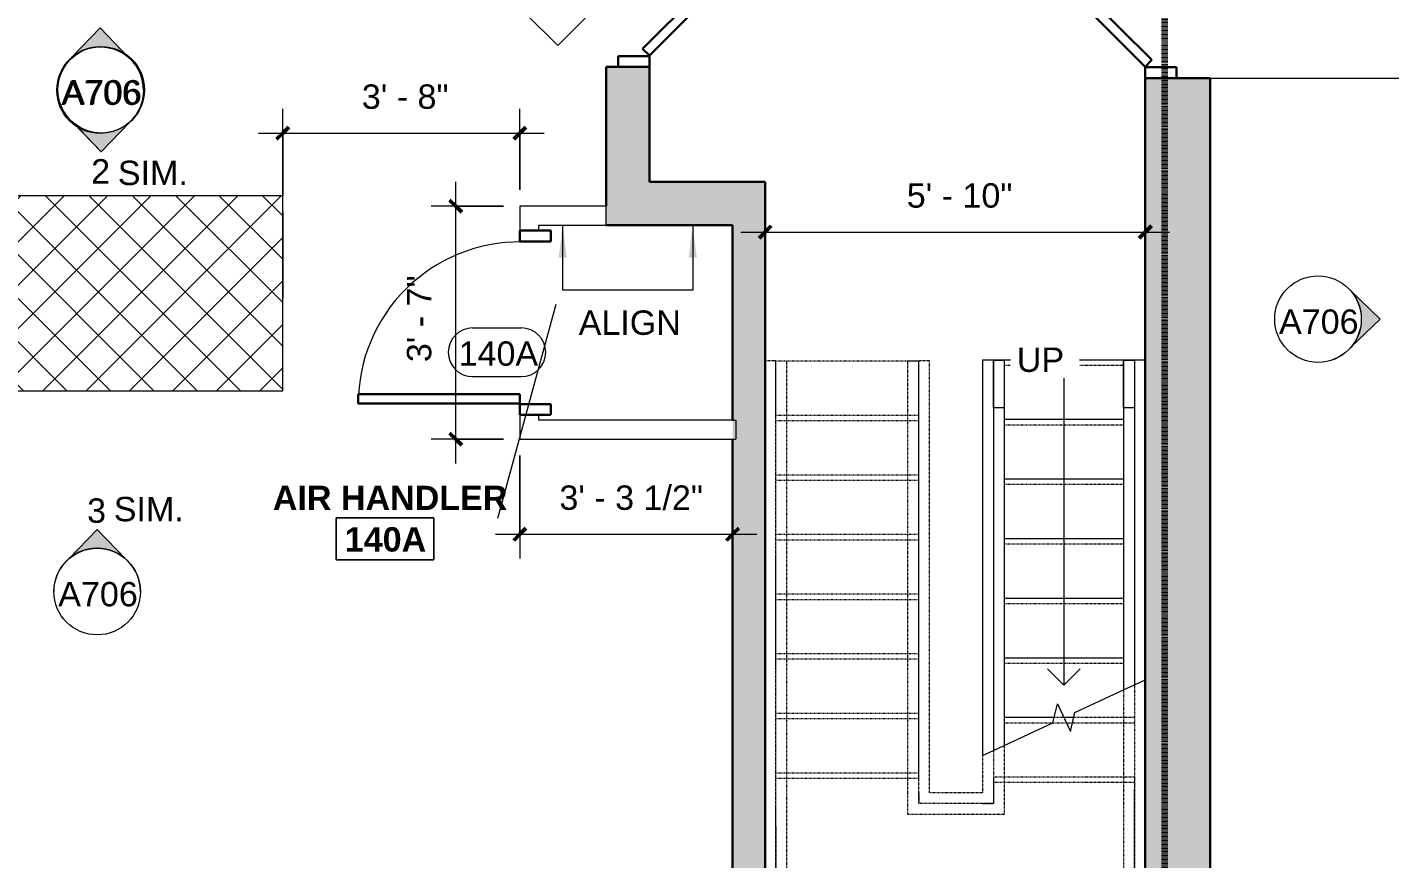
# Model space of a CAD drawing. Header units: inches. Extents: x -545 to 1083, y -2066 to -269.
# Drawn here: x 133.3 to 384.8, y -1885.9 to -1732.4 of the extents above; entities that cross this region are included whole.
import ezdxf

# ---------------------------------------------------------------- set-up
doc = ezdxf.new("R2010")
doc.units = ezdxf.units.IN
doc.header["$MEASUREMENT"] = 0
doc.linetypes.add('Dash', pattern=[0.25, 0.125, -0.125])
doc.linetypes.add('Overhead 1_16_', pattern=[0.101562, 0.0625, -0.039062])
for name, color, linetype, lineweight in [('A-ANNO-DIMS', 211, 'Continuous', 9), ('A-ANNO-DIMS-48', 211, 'Continuous', 9), ('A-ANNO-MATC', 214, 'Dash', 140), ('A-ANNO-NOTE', 131, 'Continuous', 9), ('A-AREA-IDEN', 2, 'Continuous', 9), ('A-DETL', 90, 'Continuous', 9), ('A-DOOR', 31, 'Continuous', 18), ('A-DOOR-FRAM', 31, 'Continuous', 30), ('A-DOOR-IDEN', 31, 'Continuous', 9), ('A-FLOR-HRAL', 11, 'Continuous', 9), ('A-WALL', 113, 'Continuous', 18), ('A-WALL-IDEN', 211, 'Continuous', 9), ('A-WALL-PATT', 111, 'Continuous', 18), ('G-ANNO-SYMB', 111, 'Continuous', 9), ('I-WALL', 2, 'Continuous', 18), ('Q-CASE', 31, 'Continuous', 9), ('S-STRS', 31, 'Continuous', 18), ('S-STRS-ANNO', 31, 'Continuous', 9), ('S-STRS-IDEN', 31, 'Continuous', 9), ('S-STRS-MBND', 31, 'Continuous', 18)]:
    doc.layers.add(name, color=color, linetype=linetype, lineweight=lineweight)
doc.styles.add('Arial', font='arial.ttf', dxfattribs={"height": 4.5})
doc.styles.add('Swis721 Lt BT', font='swissl.ttf', dxfattribs={"height": 4.5})
doc.styles.add('Swis721 Lt BT_2', font='swissl.ttf', dxfattribs={"height": 0.09375})
doc.styles.add('Swis721 Lt BT_B', font='', dxfattribs={"height": 4.5})
doc.styles.get('Swis721 Lt BT_B').set_extended_font_data('Swis721 Lt BT', bold=True)
doc.dimstyles.new('OTJ_-_3_32__Linear__1_2__Tolerance', dxfattribs={"dimscale": 12, "dimtxt": 4.748918, "dimasz": 0.1875, "dimexe": 0.375, "dimexo": 0.25, "dimgap": 0.25, "dimtad": 1, "dimdec": 1, "dimrnd": 0.5, "dimzin": 3, "dimdsep": 46, "dimlunit": 4, "dimtxsty": 'Swis721 Lt BT', "dimblk1": 'OBLIQUE', "dimblk2": 'OBLIQUE', "dimsah": 1, "dimcen": 0.09, "dimdle": 0.375, "dimazin": 0, "dimtfac": 1, "dimtdec": 4, "dimtix": 1, "dimtmove": 0, "dimatfit": 3, "dimfxl": 1, "dimtvp": 1, "dimfrac": 2, "dimtolj": 1, "dimtzin": 0, "dimarcsym": 2})

# ---------------------------------------------------------------- blocks, each defined once
blk = doc.blocks.new('Single Flush - D1 2_9_ X 8_-6102497-1ST FLOOR - CONSTRUCTION')
at = {"layer": 'A-DOOR', "color": 8, "lineweight": 30}
for p, q in [((-6.17, 25.08), (-7.41, 23.84)), ((-7.41, 23.84), (13.67, 2.76)), ((14.91, 4), (-6.17, 25.08)), ((13.67, 2.76), (14.91, 4))]:
    blk.add_line(p, q, dxfattribs=at)
at = {"layer": 'A-DOOR', "lineweight": 9}
blk.add_arc((14.91, 4), 29.81, 135, 180.5, dxfattribs=at)
at = {"layer": 'A-DOOR-FRAM', "color": 8}
for p, q in [((-17, -1.75), (-17, 4)), ((-17, 4), (-15, 4)), ((-15, -1.75), (-15, 4)), ((15, -1.75), (15, 4)), ((15, 4), (17, 4)), ((17, -1.75), (17, 4)), ((-17, -1.75), (-15, -1.75)), ((15, -1.75), (17, -1.75))]:
    blk.add_line(p, q, dxfattribs=at)
blk = doc.blocks.new('Top Rail Type - Top Rail_Internal_-5057916-1ST FLOOR - CONSTRUCTION')
at = {"layer": 'A-FLOR-HRAL'}
blk.add_hatch(color=7, dxfattribs=at).paths.add_polyline_path([(313.66, -1802.64), (313.66, -1802.62), (311.66, -1802.64)], flags=0)
for p, q in [((311.66, -1793.82), (313.66, -1793.82)), ((311.66, -1802.62), (311.66, -1793.82)), ((313.66, -1793.82), (313.66, -1802.62)), ((313.66, -1802.62), (311.66, -1802.62))]:
    blk.add_line(p, q, dxfattribs=at)
blk = doc.blocks.new('Top Rail Type - Top Rail_Internal_-V3-1ST FLOOR - CONSTRUCTION')
at = {"layer": 'A-FLOR-HRAL', "linetype": 'Overhead 1_16_'}
for p, q in [((295.88, -1793.99), (297.88, -1793.99)), ((295.88, -1870.99), (295.88, -1793.99)), ((297.88, -1870.99), (297.88, -1793.99)), ((311.66, -1865.89), (311.66, -1870.82)), ((313.66, -1864.96), (313.66, -1870.82)), ((295.88, -1877.69), (295.88, -1870.99)), ((297.88, -1875.69), (297.88, -1870.99)), ((311.66, -1870.82), (311.66, -1875.69)), ((313.66, -1870.82), (313.66, -1877.69)), ((311.66, -1875.69), (297.88, -1875.69)), ((313.66, -1877.69), (295.88, -1877.69))]:
    blk.add_line(p, q, dxfattribs=at)
at = {"layer": 'A-FLOR-HRAL'}
for p, q in [((313.66, -1793.82), (311.66, -1793.82)), ((311.66, -1793.82), (311.66, -1865.89)), ((313.66, -1793.82), (313.66, -1864.96)), ((311.66, -1865.89), (313.66, -1864.96))]:
    blk.add_line(p, q, dxfattribs=at)
blk = doc.blocks.new('Top Rail Type - Top Rail_Internal_-5057935-1ST FLOOR - CONSTRUCTION')
at = {"layer": 'A-FLOR-HRAL'}
blk.add_hatch(color=7, dxfattribs=at).paths.add_polyline_path([(337.7, -1802.64), (337.7, -1802.62), (335.7, -1802.64)], flags=0)
for p, q in [((335.7, -1793.82), (337.7, -1793.82)), ((335.7, -1802.62), (335.7, -1793.82)), ((337.7, -1793.82), (337.7, -1802.62)), ((337.7, -1802.62), (335.7, -1802.62))]:
    blk.add_line(p, q, dxfattribs=at)
blk = doc.blocks.new('Top Rail Type - Top Rail_Internal_-V4-1ST FLOOR - CONSTRUCTION')
at = {"layer": 'A-FLOR-HRAL', "linetype": 'Overhead 1_16_'}
for p, q in [((271.53, -1793.99), (273.53, -1793.99)), ((271.53, -1881.99), (271.53, -1793.99)), ((273.53, -1881.99), (273.53, -1793.99)), ((335.7, -1854.68), (335.7, -1870.82)), ((337.7, -1853.75), (337.7, -1870.82)), ((335.7, -1870.82), (335.7, -1902.99)), ((337.7, -1870.82), (337.7, -1904.99)), ((271.53, -1904.99), (271.53, -1881.99)), ((273.53, -1902.99), (273.53, -1881.99)), ((335.7, -1902.99), (273.53, -1902.99)), ((337.7, -1904.99), (271.53, -1904.99))]:
    blk.add_line(p, q, dxfattribs=at)
at = {"layer": 'A-FLOR-HRAL'}
for p, q in [((337.7, -1793.82), (335.7, -1793.82)), ((335.7, -1793.82), (335.7, -1854.68)), ((337.7, -1793.82), (337.7, -1853.75)), ((335.7, -1854.68), (337.7, -1853.75))]:
    blk.add_line(p, q, dxfattribs=at)
blk = doc.blocks.new('Single Flush - D1 2_10_ X 8_-6102513-1ST FLOOR - CONSTRUCTION')
at = {"layer": 'A-DOOR', "color": 8, "lineweight": 30}
for p, q in [((-8.24, -28.67), (15.67, -4.76)), ((15.67, -4.76), (16.91, -6)), ((16.91, -6), (-7, -29.91)), ((-7, -29.91), (-8.24, -28.67))]:
    blk.add_line(p, q, dxfattribs=at)
at = {"layer": 'A-DOOR', "lineweight": 9}
blk.add_arc((16.91, -6), 33.81, 179.5, 225, dxfattribs=at)
at = {"layer": 'A-DOOR-FRAM', "color": 8}
for p, q in [((-19, -0.25), (-19, -6)), ((-19, -0.25), (-17, -0.25)), ((-17, -0.25), (-17, -6)), ((17, -0.25), (17, -6)), ((17, -0.25), (19, -0.25)), ((19, -0.25), (19, -6)), ((-19, -6), (-17, -6)), ((17, -6), (19, -6))]:
    blk.add_line(p, q, dxfattribs=at)
blk = doc.blocks.new('Counter Top-Island - 48_ Depth-6091699-1ST FLOOR - CONSTRUCTION')
at = {"layer": 'Q-CASE'}
h = blk.add_hatch(dxfattribs=at)
h.set_pattern_fill('FP_10', color=256, style=0, pattern_type=2)
h.set_pattern_definition([(45, (-154.033, 1764.492), (-4.006467, 4.006467), []), (135, (-154.033, 1764.492), (-4.006467, -4.006467), [])])
h.paths.add_polyline_path([(26.47, -35), (26.47, 1), (-47.26, 1), (-47.26, -35)], flags=0)
for p, q in [((26.47, 1), (-47.26, 1)), ((-47.26, 1), (-47.26, -35)), ((26.47, -35), (26.47, 1)), ((-47.26, -35), (26.47, -35))]:
    blk.add_line(p, q, dxfattribs=at)
blk = doc.blocks.new('Single Flush - D1 2_6_ X 8_ - NOT FR-6102321-1ST FLOOR - CONSTRUCTION')
at = {"layer": 'A-DOOR', "lineweight": 30}
for p, q in [((13.15625, -1.75), (14.90625, -1.75)), ((13.15625, -31.5625), (13.15625, -1.75)), ((14.90625, -1.75), (14.90625, -31.5625)), ((14.90625, -31.5625), (13.15625, -31.5625))]:
    blk.add_line(p, q, dxfattribs=at)
at = {"layer": 'A-DOOR', "lineweight": 9}
blk.add_arc((14.90625, -1.75), 29.8125, 179.5, 270, dxfattribs=at)
at = {"layer": 'A-DOOR-FRAM'}
for p, q in [((-17, 4), (-17, -1.75)), ((-17, 4), (-15, 4)), ((-15, 4), (-15, -1.75)), ((15.000004, 4), (15.000004, -1.75)), ((15.000004, 4), (17.000004, 4)), ((17.000004, 4), (17.000004, -1.75)), ((-17, -1.75), (-15, -1.75)), ((15.000004, -1.75), (17.000004, -1.75))]:
    blk.add_line(p, q, dxfattribs=at)
blk = doc.blocks.new('DIMBLOCK14-1ST FLOOR - CONSTRUCTION')
at = {"layer": 'A-ANNO-DIMS-48'}
for p, q in [((269.53, -1771.62), (269.53, -1765.71)), ((339.7, -1771.62), (339.7, -1765.71)), ((265.03, -1770.21), (344.2, -1770.21)), ((269.53, -1770.21), (269.53, -1771.62)), ((339.7, -1770.21), (339.7, -1771.62))]:
    blk.add_line(p, q, dxfattribs=at)
at = {"layer": 'A-ANNO-DIMS-48', "lineweight": 50}
for p, q in [((269.53, -1770.21), (268.41, -1771.33)), ((269.53, -1770.21), (270.66, -1769.08)), ((339.7, -1770.21), (338.58, -1771.33)), ((339.7, -1770.21), (340.83, -1769.08))]:
    blk.add_line(p, q, dxfattribs=at)
at = {"layer": 'A-ANNO-DIMS-48', "color": 0, "insert": (295.68, -1761.2), "char_height": 4.5, "width": 21.438, "attachment_point": 1, "line_spacing_factor": 1.005062, "style": 'Swis721 Lt BT'}
blk.add_mtext('5\' - 10"', dxfattribs=at)
blk = doc.blocks.new('_Oblique')
at = {"color": 0, "linetype": 'ByBlock', "lineweight": -2}
blk.add_line((-0.5, -0.5), (0.5, 0.5), dxfattribs=at)
blk = doc.blocks.new('Room Tag - Room Name and Number-3379422-1ST FLOOR - CONSTRUCTION')
at = {"layer": 'A-AREA-IDEN'}
for p, q in [((-0.1881, -0.1636), (-0.1881, -0.0018)), ((-0.1881, -0.0018), (0.1869, -0.0018)), ((0.1869, -0.0018), (-0.1881, -0.0018)), ((-0.1881, -0.0018), (-0.1881, -0.1636)), ((0.1869, -0.0018), (0.1869, -0.1636)), ((0.1869, -0.1636), (0.1869, -0.0018)), ((0.1869, -0.1636), (-0.1881, -0.1636)), ((-0.1881, -0.1636), (0.1869, -0.1636))]:
    blk.add_line(p, q, dxfattribs=at)
blk = doc.blocks.new('DIMBLOCK27-1ST FLOOR - CONSTRUCTION')
at = {"layer": 'A-ANNO-DIMS-48'}
for p, q in [((224.25, -1811.44), (224.25, -1830.47)), ((224.25, -1825.97), (224.25, -1811.44)), ((263.53, -1827.38), (263.53, -1821.47)), ((219.75, -1825.97), (268.03, -1825.97)), ((263.53, -1825.97), (263.53, -1827.38))]:
    blk.add_line(p, q, dxfattribs=at)
at = {"layer": 'A-ANNO-DIMS-48', "lineweight": 50}
for p, q in [((224.25, -1825.97), (225.38, -1824.85)), ((263.53, -1825.97), (264.66, -1824.85)), ((224.25, -1825.97), (223.13, -1827.1)), ((263.53, -1825.97), (262.41, -1827.1))]:
    blk.add_line(p, q, dxfattribs=at)
at = {"layer": 'A-ANNO-DIMS-48', "color": 0, "insert": (231.57, -1816.97), "char_height": 4.5, "width": 29.579, "attachment_point": 1, "line_spacing_factor": 1.005062, "style": 'Swis721 Lt BT'}
blk.add_mtext('3\' - 3 1/2"', dxfattribs=at)
blk = doc.blocks.new('DIMBLOCK28-1ST FLOOR - CONSTRUCTION')
at = {"layer": 'A-ANNO-DIMS-48'}
for p, q in [((212.42, -1812.94), (212.42, -1760.94)), ((221.25, -1765.44), (207.92, -1765.44)), ((212.42, -1765.44), (221.25, -1765.44)), ((221.25, -1808.44), (207.92, -1808.44)), ((212.42, -1808.44), (221.25, -1808.44))]:
    blk.add_line(p, q, dxfattribs=at)
at = {"layer": 'A-ANNO-DIMS-48', "lineweight": 50}
for p, q in [((212.42, -1765.44), (211.3, -1764.31)), ((212.42, -1765.44), (213.55, -1766.56)), ((212.42, -1808.44), (211.3, -1807.31)), ((212.42, -1808.44), (213.55, -1809.56))]:
    blk.add_line(p, q, dxfattribs=at)
at = {"layer": 'A-ANNO-DIMS-48', "color": 0, "insert": (203.42, -1794.21), "char_height": 4.5, "width": 17.4579, "attachment_point": 1, "rotation": 90, "line_spacing_factor": 1.005062, "style": 'Swis721 Lt BT'}
blk.add_mtext('3\' - 7"', dxfattribs=at)
blk = doc.blocks.new('Door Tag - Door Tag-41184-1ST FLOOR - CONSTRUCTION')
at = {"layer": 'A-DOOR-IDEN'}
for p, q in [((-0.09375, 0.09375), (0.09375, 0.09375)), ((-0.09375, -0.09375), (0.09375, -0.09375))]:
    blk.add_line(p, q, dxfattribs=at)
for centre, start, end in [((-0.09375, 0), 90, 270), ((0.09375, 0), 270, 90)]:
    blk.add_arc(centre, 0.09375, start, end, dxfattribs=at)
blk = doc.blocks.new('Align symbol - U shaped 2016 - symbol_align 01-5850821-1ST FLOOR - CONSTRUCTION')
at = {"layer": 'A-ANNO-NOTE'}
for points in [[(-0.0156, 0.125), (0.0156, 0.125), (0, 0)], [(0.4844, 0.125), (0.5156, 0.125), (0.5, 0)]]:
    blk.add_hatch(color=256, dxfattribs=at).paths.add_polyline_path(points, flags=0)
for p, q in [((0, 0.25), (0.5, 0.25)), ((0, 0), (0, 0.25)), ((0.5, 0.25), (0.5, 0))]:
    blk.add_line(p, q, dxfattribs=at)
at = {"layer": 'A-ANNO-NOTE', "insert": (0.4387, 0.3278), "char_height": 0.09375, "width": 0.4545, "attachment_point": 1, "rotation": 180, "style": 'Swis721 Lt BT_2'}
blk.add_mtext('ALIGN', dxfattribs=at)
blk = doc.blocks.new('Elevation - Filled Arrow 2-347888-1ST FLOOR - CONSTRUCTION')
at = {"layer": 'G-ANNO-SYMB'}
blk.add_circle((0, 0), 0.1664, dxfattribs=at)
blk = doc.blocks.new('Elevation - Filled Arrow-151867-1ST FLOOR - CONSTRUCTION')
at = {"layer": 'G-ANNO-SYMB'}
h = blk.add_hatch(color=256, dxfattribs=at)
edge = h.paths.add_edge_path(flags=0)
edge.add_line((0, 0.2393), (0.1103, 0.1247))
edge.add_arc((-0.0002, -0.0002), 0.1667, 48.498, 130.5571)
edge.add_line((-0.1085, 0.1265), (0, 0.2393))
for p, q in [((0, 0.2393), (-0.1085, 0.1265)), ((-0.1084, 0.1266), (0, 0.2393)), ((0, 0.2393), (-0.1084, 0.1266)), ((0, 0.2393), (0.11, 0.1249)), ((0.1103, 0.1247), (0, 0.2393))]:
    blk.add_line(p, q, dxfattribs=at)
blk.add_arc((-0.0002, -0.0002), 0.1667, 48.498, 130.5571, dxfattribs=at)
blk.add_ellipse((-0.0002, -0.0001), major_axis=(-0.1667, 0), ratio=0.999376, start_param=3.141593, end_param=6.283185, dxfattribs=at)
blk = doc.blocks.new('Wall Tag - 1_4_-62626-1ST FLOOR - CONSTRUCTION')
at = {"layer": 'A-WALL-IDEN'}
for p, q in [((-0.125, 0), (0, 0.125)), ((0, 0.125), (0.125, 0)), ((-0.125, 0), (0, -0.125)), ((0, -0.125), (0.125, 0))]:
    blk.add_line(p, q, dxfattribs=at)
blk = doc.blocks.new('DIMBLOCK49-1ST FLOOR - CONSTRUCTION')
at = {"layer": 'A-ANNO-DIMS-48'}
for p, q in [((180.5, -1763.49), (180.5, -1747.47)), ((224.25, -1762.44), (224.25, -1747.47)), ((176, -1751.97), (228.75, -1751.97)), ((180.5, -1751.97), (180.5, -1763.49)), ((224.25, -1751.97), (224.25, -1762.44))]:
    blk.add_line(p, q, dxfattribs=at)
at = {"layer": 'A-ANNO-DIMS-48', "lineweight": 50}
for p, q in [((180.5, -1751.97), (179.38, -1753.09)), ((180.5, -1751.97), (181.63, -1750.84)), ((224.25, -1751.97), (223.13, -1753.09)), ((224.25, -1751.97), (225.38, -1750.84))]:
    blk.add_line(p, q, dxfattribs=at)
at = {"layer": 'A-ANNO-DIMS-48', "color": 0, "insert": (195.1, -1742.96), "char_height": 4.5, "width": 17.4579, "attachment_point": 1, "line_spacing_factor": 1.005062, "style": 'Swis721 Lt BT'}
blk.add_mtext('3\' - 8"', dxfattribs=at)

msp = doc.modelspace()

# ---------------------------------------------------------------- hatches: boundary and pattern name
at = {"layer": 'A-WALL-PATT', "lineweight": 9}
h = msp.add_hatch(color=7, dxfattribs=at)
h.paths.add_polyline_path([(248.17, -1768.94), (248.17, -1739.72), (240.17, -1739.72), (240.17, -1768.94)], flags=0)
h.paths.add_polyline_path([(248.17, -1705.72), (248.17, -1697.72), (240.17, -1697.72), (240.17, -1705.72)], flags=0)
h = msp.add_hatch(color=7, dxfattribs=at)
h.paths.add_polyline_path([(351.7, -1754.09), (351.7, -1741.78), (339.7, -1741.78), (339.7, -1754.09)], flags=0)
h.paths.add_polyline_path([(339.7, -1703.78), (351.7, -1703.78), (351.7, -1697.97), (339.7, -1697.97)], flags=0)
for points in [[(351.7, -1907.52), (351.7, -1754.09), (339.7, -1754.09), (339.7, -1907.52)], [(269.53, -1768.94), (269.53, -1760.94), (248.17, -1760.94), (248.17, -1768.94), (264.7, -1768.94)], [(269.53, -1907.52), (269.53, -1768.94), (263.53, -1768.94), (263.53, -1907.52), (264.7, -1907.52)]]:
    msp.add_hatch(color=7, dxfattribs=at).paths.add_polyline_path(points, flags=0)

# ---------------------------------------------------------------- linework, layer by layer
at = {"layer": 'A-ANNO-MATC'}
msp.add_line((343.25, -1328.69), (343.25, -1961.69), dxfattribs=at)
at = {"layer": 'A-AREA-IDEN'}
msp.add_line((230.92, -1783.59), (220.17, -1823.05), dxfattribs=at)
at = {"layer": 'A-DETL'}
for p, q in [((351.7, -1741.78), (387.7, -1741.78)), ((180.5, -1766.49), (180.5, -1782.49))]:
    msp.add_line(p, q, dxfattribs=at)
at = {"layer": 'A-WALL'}
for p, q in [((240.17, -1768.94), (240.17, -1765.44)), ((263.53, -1804.94), (264.16, -1804.94)), ((263.53, -1808.44), (264.16, -1808.44))]:
    msp.add_line(p, q, dxfattribs=at)
at = {"layer": 'I-WALL', "color": 8, "lineweight": 30}
for p, q in [((240.17, -1739.72), (240.17, -1765.44)), ((248.17, -1739.72), (240.17, -1739.72)), ((248.17, -1760.94), (248.17, -1739.72)), ((339.7, -1741.78), (339.7, -1907.52)), ((351.7, -1741.78), (339.7, -1741.78)), ((351.7, -1907.52), (351.7, -1741.78)), ((269.53, -1760.94), (248.17, -1760.94)), ((269.53, -1907.52), (269.53, -1760.94)), ((240.17, -1768.94), (263.53, -1768.94)), ((263.53, -1768.94), (263.53, -1804.94)), ((263.53, -1808.44), (263.53, -1907.52))]:
    msp.add_line(p, q, dxfattribs=at)
at = {"layer": 'I-WALL'}
for p, q in [((240.17, -1765.44), (224.25, -1765.44)), ((224.25, -1765.44), (224.25, -1769.94)), ((224.25, -1769.94), (227.75, -1769.94)), ((227.75, -1768.94), (240.17, -1768.94)), ((227.75, -1769.94), (227.75, -1768.94)), ((224.25, -1803.94), (224.25, -1808.44)), ((227.75, -1803.94), (224.25, -1803.94)), ((227.75, -1804.94), (227.75, -1803.94)), ((263.53, -1804.94), (227.75, -1804.94)), ((224.25, -1808.44), (263.53, -1808.44))]:
    msp.add_line(p, q, dxfattribs=at)
at = {"layer": 'I-WALL', "lineweight": 9}
msp.add_line((264.16, -1804.94), (264.16, -1808.44), dxfattribs=at)
at = {"layer": 'S-STRS', "lineweight": 9}
for p, q in [((311.66, -1793.82), (309.66, -1793.82)), ((309.66, -1793.82), (309.66, -1866.83)), ((335.7, -1793.82), (313.66, -1793.82)), ((339.7, -1793.82), (337.7, -1793.82)), ((335.7, -1804.82), (313.66, -1804.82)), ((335.7, -1815.82), (313.66, -1815.82)), ((335.7, -1826.82), (313.66, -1826.82)), ((335.7, -1837.82), (313.66, -1837.82)), ((335.7, -1848.82), (313.66, -1848.82)), ((322.87, -1859.82), (313.66, -1859.82)), ((326.49, -1859.82), (324.68, -1859.82))]:
    msp.add_line(p, q, dxfattribs=at)
at = {"layer": 'S-STRS', "linetype": 'Overhead 1_16_', "lineweight": 9}
for p, q in [((335.7, -1794.82), (313.66, -1794.82)), ((335.7, -1805.82), (313.66, -1805.82)), ((335.7, -1816.82), (313.66, -1816.82)), ((335.7, -1827.82), (313.66, -1827.82)), ((335.7, -1838.82), (313.66, -1838.82)), ((335.7, -1849.82), (313.66, -1849.82)), ((322.53, -1860.82), (313.66, -1860.82)), ((326.24, -1860.82), (325.14, -1860.82))]:
    msp.add_line(p, q, dxfattribs=at)
at = {"layer": 'S-STRS-ANNO'}
for p, q in [((324.68, -1793.82), (324.68, -1804.82)), ((324.68, -1804.82), (324.68, -1815.82)), ((324.68, -1815.82), (324.68, -1826.82)), ((324.68, -1826.82), (324.68, -1837.82)), ((324.68, -1837.82), (324.68, -1848.82)), ((324.68, -1853.82), (321.68, -1850.82)), ((324.68, -1848.82), (324.68, -1853.82)), ((324.68, -1853.82), (327.68, -1850.82))]:
    msp.add_line(p, q, dxfattribs=at)
at = {"layer": 'S-STRS-MBND', "linetype": 'Overhead 1_16_', "lineweight": 9}
for p, q in [((271.53, -1793.99), (269.53, -1793.99)), ((269.53, -1879.82), (269.53, -1793.99)), ((271.53, -1879.82), (271.53, -1793.99)), ((271.53, -1793.99), (297.88, -1793.99)), ((299.88, -1793.99), (297.88, -1793.99)), ((297.88, -1873.69), (297.88, -1793.99)), ((299.88, -1873.69), (299.88, -1793.99)), ((271.53, -1803.99), (297.88, -1803.99)), ((271.53, -1804.99), (297.88, -1804.99)), ((271.53, -1814.99), (297.88, -1814.99)), ((271.53, -1815.99), (297.88, -1815.99)), ((271.53, -1825.99), (297.88, -1825.99)), ((271.53, -1826.99), (297.88, -1826.99)), ((271.53, -1836.99), (297.88, -1836.99)), ((271.53, -1837.99), (297.88, -1837.99)), ((271.53, -1847.99), (297.88, -1847.99)), ((271.53, -1848.99), (297.88, -1848.99)), ((337.7, -1853.75), (337.7, -1872.99)), ((271.53, -1858.99), (297.88, -1858.99)), ((271.53, -1859.99), (297.88, -1859.99)), ((325.14, -1860.82), (322.53, -1860.82)), ((324.68, -1859.82), (322.87, -1859.82)), ((337.7, -1860.82), (326.24, -1860.82)), ((337.7, -1859.82), (326.49, -1859.82)), ((339.7, -1859.24), (339.7, -1872.99)), ((311.66, -1865.89), (311.66, -1875.69)), ((309.66, -1866.83), (309.66, -1873.69)), ((271.53, -1869.99), (297.88, -1869.99)), ((271.53, -1870.99), (297.88, -1870.99)), ((337.7, -1870.82), (311.66, -1870.82)), ((337.7, -1871.82), (311.66, -1871.82)), ((337.7, -1904.99), (337.7, -1872.99)), ((339.7, -1906.99), (339.7, -1872.99)), ((297.88, -1873.69), (297.88, -1875.69)), ((309.66, -1875.69), (297.88, -1875.69)), ((309.66, -1873.69), (299.88, -1873.69)), ((309.66, -1875.69), (311.66, -1875.69)), ((269.53, -1879.82), (269.53, -1906.99)), ((271.53, -1879.82), (271.53, -1904.99))]:
    msp.add_line(p, q, dxfattribs=at)
at = {"layer": 'S-STRS-MBND', "lineweight": 9}
for p, q in [((337.7, -1853.75), (339.7, -1852.82)), ((326.72, -1858.87), (335.7, -1854.68)), ((322.64, -1860.77), (323.49, -1857.27)), ((323.49, -1857.27), (325.87, -1862.37)), ((313.66, -1864.96), (322.64, -1860.77)), ((325.87, -1862.37), (326.72, -1858.87)), ((309.66, -1866.83), (311.66, -1865.89))]:
    msp.add_line(p, q, dxfattribs=at)

# ---------------------------------------------------------------- block references
at = {"layer": 'A-ANNO-NOTE', "xscale": 48, "yscale": 48, "zscale": 48, "rotation": 180}
msp.add_blockref('Align symbol - U shaped 2016 - symbol_align 01-5850821-1ST FLOOR - CONSTRUCTION', (256.18, -1768.94), dxfattribs=at)
at = {"layer": 'A-AREA-IDEN', "xscale": 47.99999999999997, "yscale": 47.99999999999997, "zscale": 47.99999999999997}
msp.add_blockref('Room Tag - Room Name and Number-3379422-1ST FLOOR - CONSTRUCTION', (199.42, -1822.86), dxfattribs=at)
at = {"layer": 'A-DOOR'}
for name, p, rotation in [('Single Flush - D1 2_10_ X 8_-6102513-1ST FLOOR - CONSTRUCTION', (345.7, -1722.78), 269.9999999999999), ('Single Flush - D1 2_9_ X 8_-6102497-1ST FLOOR - CONSTRUCTION', (244.17, -1722.72), 269.9999999999999), ('Single Flush - D1 2_6_ X 8_ - NOT FR-6102321-1ST FLOOR - CONSTRUCTION', (226, -1786.94), 270)]:
    msp.add_blockref(name, p, dxfattribs=dict(at, rotation=rotation))
at = {"layer": 'A-DOOR-IDEN', "xscale": 47.99999999999997, "yscale": 47.99999999999997, "zscale": 47.99999999999997}
msp.add_blockref('Door Tag - Door Tag-41184-1ST FLOOR - CONSTRUCTION', (220.05, -1792.39), dxfattribs=at)
at = {"layer": 'A-FLOR-HRAL'}
for name in ['Top Rail Type - Top Rail_Internal_-V4-1ST FLOOR - CONSTRUCTION', 'Top Rail Type - Top Rail_Internal_-V3-1ST FLOOR - CONSTRUCTION', 'Top Rail Type - Top Rail_Internal_-5057916-1ST FLOOR - CONSTRUCTION', 'Top Rail Type - Top Rail_Internal_-5057935-1ST FLOOR - CONSTRUCTION']:
    msp.add_blockref(name, (0, 0), dxfattribs=at)
at = {"layer": 'A-WALL-IDEN', "xscale": 47.99999999999997, "yscale": 47.99999999999997, "zscale": 47.99999999999997}
msp.add_blockref('Wall Tag - 1_4_-62626-1ST FLOOR - CONSTRUCTION', (231.25, -1729.78), dxfattribs=at)
at = {"layer": 'G-ANNO-SYMB', "xscale": 47.99999999999997, "yscale": 47.99999999999997, "zscale": 47.99999999999997}
for name, p in [('Elevation - Filled Arrow-151867-1ST FLOOR - CONSTRUCTION', (146.8, -1744.02)), ('Elevation - Filled Arrow 2-347888-1ST FLOOR - CONSTRUCTION', (146.8, -1744.02)), ('Elevation - Filled Arrow 2-347888-1ST FLOOR - CONSTRUCTION', (147, -1743.94)), ('Elevation - Filled Arrow 2-347888-1ST FLOOR - CONSTRUCTION', (371.58, -1786.27)), ('Elevation - Filled Arrow-151867-1ST FLOOR - CONSTRUCTION', (146.25, -1836.56)), ('Elevation - Filled Arrow 2-347888-1ST FLOOR - CONSTRUCTION', (146.25, -1836.56))]:
    msp.add_blockref(name, p, dxfattribs=at)
at = {"layer": 'G-ANNO-SYMB', "extrusion": (0, 0, -1), "xscale": 47.99999999999997, "yscale": 47.99999999999997, "zscale": 47.99999999999997}
for p, rotation in [((-147, -1743.94), 180), ((-371.58, -1786.27), 90.00000000000038)]:
    msp.add_blockref('Elevation - Filled Arrow-151867-1ST FLOOR - CONSTRUCTION', p, dxfattribs=dict(at, rotation=rotation))
at = {"layer": 'Q-CASE'}
msp.add_blockref('Counter Top-Island - 48_ Depth-6091699-1ST FLOOR - CONSTRUCTION', (154.03, -1764.49), dxfattribs=at)

# ---------------------------------------------------------------- texts
at = {"layer": 'A-AREA-IDEN', "char_height": 4.5, "attachment_point": 1, "style": 'Swis721 Lt BT_B'}
for s, insert, width in [('AIR HANDLER', (178.67, -1817.01), 50.1465), ('140A', (191.96, -1824.67), 17.574)]:
    msp.add_mtext(s, dxfattribs=dict(at, insert=insert, width=width))
at = {"layer": 'A-DOOR-IDEN', "insert": (212.96, -1790.38), "char_height": 4.5, "width": 16.968, "attachment_point": 1, "style": 'Swis721 Lt BT'}
msp.add_mtext('140A', dxfattribs=at)
at = {"layer": 'G-ANNO-SYMB', "char_height": 4.5, "attachment_point": 1}
for s, insert, width, style in [('A706', (139.62, -1742.24), 17.877, 'Arial'), ('A706', (139.82, -1742.16), 17.877, 'Arial'), ('2', (145.14, -1756.75), 4.0905, 'Swis721 Lt BT'), ('SIM.', (150.07, -1757.03), 14.9985, 'Swis721 Lt BT'), ('A706', (364.39, -1784.49), 17.877, 'Arial'), ('3', (144.39, -1819.36), 4.0905, 'Swis721 Lt BT'), ('SIM.', (149.32, -1819.08), 14.9985, 'Swis721 Lt BT'), ('A706', (139.07, -1834.78), 17.877, 'Arial')]:
    msp.add_mtext(s, dxfattribs=dict(at, insert=insert, width=width, style=style))

# ---------------------------------------------------------------- dimensions: what is measured, and where the dimension line sits
at = {"layer": 'A-ANNO-DIMS'}
for base, p1, p2, override, picture, middle in [((224.25110787, -1751.96632851), (180.50110787, -1766.49229964), (224.25110787, -1765.43809053), {"dimpost": '<>', "dimfxl": 43.762699}, 'DIMBLOCK49-1ST FLOOR - CONSTRUCTION', (202.37610787, -1746.65370122)), ((339.7, -1770.21), (269.53, -1768.62), (339.7, -1768.62), {"dimpost": '<>', "dimfxl": 70.167653}, 'DIMBLOCK14-1ST FLOOR - CONSTRUCTION', (304.62, -1764.89)), ((263.53, -1825.97), (224.25, -1808.44), (263.53, -1824.38), {"dimpost": '<>', "dimfxl": 42.394283}, 'DIMBLOCK27-1ST FLOOR - CONSTRUCTION', (243.89, -1820.4))]:
    dim = msp.add_linear_dim(base=base, p1=p1, p2=p2, dimstyle='OTJ_-_3_32__Linear__1_2__Tolerance', override=override, dxfattribs=at)
    dim.commit()
    dim.dimension.update_dxf_attribs({"geometry": picture, "text_midpoint": middle})
dim = msp.add_linear_dim(base=(212.42, -1765.44), p1=(224.25, -1808.44), p2=(224.25, -1765.44), angle=90, dimstyle='OTJ_-_3_32__Linear__1_2__Tolerance', override={"dimpost": '<>', "dimfxl": 43}, dxfattribs=at)
dim.commit()
dim.dimension.update_dxf_attribs({"geometry": 'DIMBLOCK28-1ST FLOOR - CONSTRUCTION', "text_midpoint": (207.11, -1786.94)})

# ---------------------------------------------------------------- next in the draw order: texts
at = {"layer": 'S-STRS-IDEN', "insert": (315.99, -1791.51), "char_height": 4.5, "width": 10.4255, "attachment_point": 1, "line_spacing_factor": 0.941778, "style": 'Arial', "bg_fill": 3, "box_fill_scale": 1.25, "bg_fill_color": 256, "bg_fill_true_color": 13158600, "bg_fill_transparency": 0}
msp.add_mtext('UP', dxfattribs=at)

doc.saveas('drawing.dxf')
